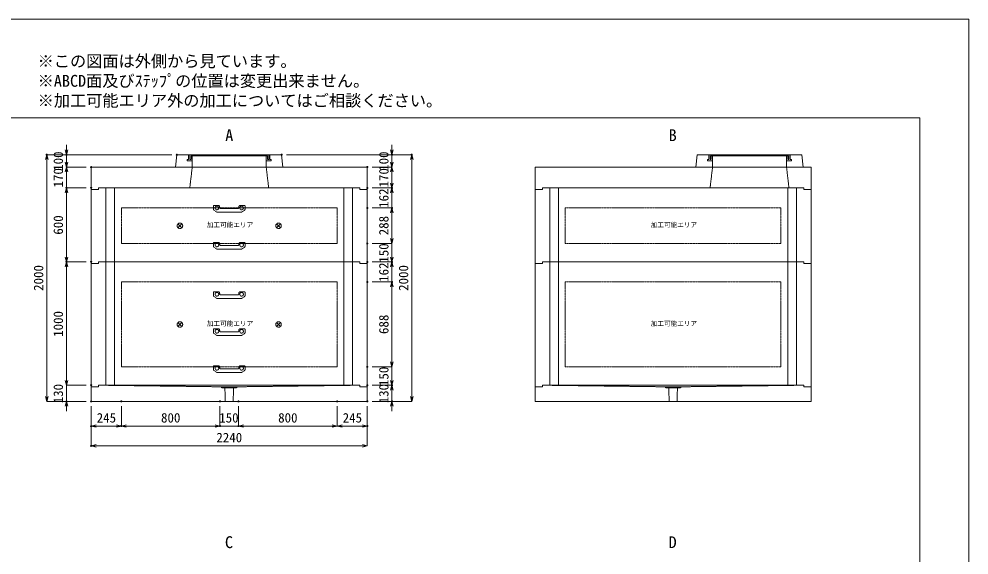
# Model space of a CAD drawing. Units: millimetres, scale not verified. Extents: x -5940 to 5940, y -4200 to 4200.
# Drawn here: x -1765 to 5940, y -146 to 4200 of the extents above; entities that cross this region are included whole.
import ezdxf
from ezdxf.enums import TextEntityAlignment as Align

# ---------------------------------------------------------------- set-up
doc = ezdxf.new("R2010")
doc.units = ezdxf.units.MM
doc.header["$LTSCALE"] = 20
doc.header["$PDMODE"] = 32
doc.header["$PDSIZE"] = 10
doc.linetypes.add('LONG_DASHED1', pattern=[7, 6, -1])
doc.linetypes.add('LONG_DOUBLE_CHAIN', pattern=[21.8, 18, -1, 0.6, -0.6, 0.6, -1])
for name, color, linetype, lineweight in [('0-0_D-TTL', 7, 'Continuous', 9), ('0-1_Defpoints', 7, 'Continuous', 9), ('0-3_D-TTL-TXT', 7, 'Continuous', 9), ('0-4_D-STR-TXT', 7, 'Continuous', 9), ('0-5_D-STR-DIM', 3, 'Continuous', 9), ('0-6_0', 7, 'Continuous', 9), ('0-7_D-STR', 7, 'Continuous', 9), ('0-9_D-STR-STR4', 134, 'LONG_DASHED1', 9), ('0-A_D-STR-STR3', 2, 'LONG_DASHED1', 9), ('0-B_D-STR-STR5', 1, 'LONG_DOUBLE_CHAIN', 9)]:
    doc.layers.add(name, color=color, linetype=linetype, lineweight=lineweight)
doc.styles.add('ＭＳ ゴシック', font='')
doc.styles.get('ＭＳ ゴシック').set_extended_font_data('MS Gothic')

# ---------------------------------------------------------------- blocks, each defined once
blk = doc.blocks.new('A$C4DE05FD1')
at = {"layer": '0-0_D-TTL', "color": 134}
for p, q in [((4000, 76000), (114800, 76000)), ((114800, 76000), (114800, 4000))]:
    blk.add_line(p, q, dxfattribs=at)
at = {"layer": '0-1_Defpoints', "color": 134}
for p, q in [((0, 84000), (118800, 84000)), ((118800, 84000), (118800, 0))]:
    blk.add_line(p, q, dxfattribs=at)
at = {"layer": '0-3_D-TTL-TXT', "style": 'ＭＳ ゴシック'}
for s, p in [('※この図面は外側から見ています。', (43260.9, 79815.7)), ('※ABCD面及びｽﾃｯﾌﾟの位置は変更出来ません。', (43260.9, 78215.7)), ('※加工可能エリア外の加工についてはご相談ください。', (43260.9, 76615.7))]:
    blk.add_text(s, height=962.2, dxfattribs=at).set_placement(p, align=Align.BOTTOM_LEFT)
blk = doc.blocks.new('_Open30')
at = {"layer": '0-6_0'}
blk.add_line((0, 0), (-20, 0), dxfattribs=at)
blk.add_lwpolyline([(-20, 5.36), (0, 0), (-20, -5.36)], dxfattribs=at)
blk = doc.blocks.new('A$C31CA379A')
at = {"layer": '0-4_D-STR-TXT', "style": 'ＭＳ ゴシック'}
for s, p in [('A', (-325.9, -2190.5)), ('B', (35638.6, -2190.5)), ('C', (-351.4, -35190.5)), ('D', (35638.6, -35190.5))]:
    blk.add_text(s, height=962.2, dxfattribs=at).set_placement(p, align=Align.BOTTOM_LEFT)
blk = doc.blocks.new('A$C17EB7B83')
at = {"layer": '0-7_D-STR'}
for p, q in [((-22400, 3400), (22400, 3400)), ((-22400, 3400), (-22400, -240)), ((22400, 3400), (22400, -240)), ((-21200, 0), (21200, 0))]:
    blk.add_line(p, q, dxfattribs=at)
at = {"layer": '0-7_D-STR', "linetype": 'LONG_DASHED1'}
for p, q in [((-6000, 3400), (-6400, 0)), ((6000, 3400), (6400, 0))]:
    blk.add_line(p, q, dxfattribs=at)
at = {"layer": '0-7_D-STR'}
for points in [[(-22400, -240), (-21200, -240), (-21200, 0)], [(22400, -240), (21200, -240), (21200, 0)]]:
    blk.add_lwpolyline(points, dxfattribs=at)
blk = doc.blocks.new('A$C576B1677')
at = {"layer": '0-7_D-STR'}
for p, q in [((-22400, 3400), (22400, 3400)), ((-22400, 3400), (-22400, -240)), ((22400, 3400), (22400, -240)), ((-21200, 0), (21200, 0))]:
    blk.add_line(p, q, dxfattribs=at)
at = {"layer": '0-7_D-STR', "linetype": 'LONG_DASHED1'}
for p, q in [((6400, 3400), (6000, 0)), ((18400, 3400), (18800, 0))]:
    blk.add_line(p, q, dxfattribs=at)
at = {"layer": '0-7_D-STR'}
for points in [[(-22400, -240), (-21200, -240), (-21200, 0)], [(22400, -240), (21200, -240), (21200, 0)]]:
    blk.add_lwpolyline(points, dxfattribs=at)
blk = doc.blocks.new('A$C019679C0')
at = {"layer": '0-7_D-STR'}
for p, q in [((-8700, 0), (-8500, 2000)), ((8500, 2000), (-8500, 2000)), ((8700, 0), (8500, 2000)), ((-8700, 0), (8700, 0))]:
    blk.add_line(p, q, dxfattribs=at)
at = {"layer": '0-7_D-STR', "linetype": 'LONG_DASHED1'}
for p, q in [((-6000, 0), (-6000, 1800)), ((6000, 1800), (6000, 0))]:
    blk.add_line(p, q, dxfattribs=at)
at = {"layer": '0-9_D-STR-STR4'}
for points in [[(-6600, 2000), (-6600, 1200), (-6800, 1200), (-6800, 1000), (-6000, 1000)], [(-6000, 1800), (-6200, 1800), (-6200, 1200), (-6400, 1200), (-6400, 2000)], [(-6000, 1800), (6000, 1800), (6200, 1800)], [(6600, 2000), (6600, 1200), (6800, 1200), (6800, 1000), (6000, 1000)], [(6200, 1800), (6200, 1200), (6400, 1200), (6400, 2000)]]:
    blk.add_lwpolyline(points, dxfattribs=at)
blk = doc.blocks.new('A$C539D7795')
at = {"layer": '0-7_D-STR'}
for p, q in [((-21200, -240), (-21200, 0)), ((21200, 0), (-21200, 0)), ((-22400, -240), (-21200, -240)), ((22400, -240), (22400, -2600))]:
    blk.add_line(p, q, dxfattribs=at)
at = {"layer": '0-7_D-STR', "linetype": 'LONG_DASHED1'}
for p, q in [((-1400, -240), (-20000, 0)), ((1400, -240), (20000, 0)), ((-1200, -420), (-1400, -240)), ((1400, -240), (-1400, -240)), ((1200, -420), (-1200, -420)), ((-635.4, -2600), (-705, -420)), ((635.4, -2600), (705, -420)), ((1200, -420), (1400, -240))]:
    blk.add_line(p, q, dxfattribs=at)
at = {"layer": '0-7_D-STR'}
for points in [[(22400, -240), (21200, -240), (21200, 0)], [(-22400, -240), (-22400, -2600), (22400, -2600)]]:
    blk.add_lwpolyline(points, dxfattribs=at)
blk = doc.blocks.new('A$C27844A11')
at = {"layer": '0-A_D-STR-STR3'}
for p, q in [((-2560, 1000), (-2560, 453.5)), ((-2515.5, 370.3), (-2060.4, 33.6)), ((-2460, 1100), (-1758.4, 1100)), ((1949.4, 0), (-1949.4, 0)), ((-1559.2, 917.4), (-1542, 721.3)), ((1442.4, 630), (-1442.4, 630)), ((1559.2, 917.4), (1542, 721.3)), ((2460, 1100), (1758.4, 1100)), ((2515.5, 370.3), (2060.4, 33.6)), ((2560, 1000), (2560, 453.5))]:
    blk.add_line(p, q, dxfattribs=at)
for centre in [(-2000, 700), (2000, 700)]:
    blk.add_circle(centre, 300, dxfattribs=at)
for centre, radius, start, end in [((-2460, 1000), 100, 90, 180), ((-2460, 453.5), 100, 180, 236.30993), ((-1949.4, 200), 200, 236.30993, 270), ((-1758.4, 900), 200, 5, 90), ((-1442.4, 730), 100, 185, 270), ((1442.4, 730), 100, 270, 355), ((1758.4, 900), 200, 90, 175), ((1949.4, 200), 200, 270, 303.69007), ((2460, 1000), 100, 0, 90), ((2460, 453.5), 100, 303.69007, 0)]:
    blk.add_arc(centre, radius, start, end, dxfattribs=at)
blk = doc.blocks.new('A$C35201968')
at = {"layer": '0-7_D-STR'}
for p, q in [((-21200, 0), (21200, 0)), ((-22400, -240), (-22400, -12240)), ((22400, -240), (22400, -12240)), ((-21200, -12000), (21200, -12000))]:
    blk.add_line(p, q, dxfattribs=at)
at = {"layer": '0-7_D-STR', "linetype": 'LONG_DASHED1'}
for p, q in [((-20000, -12000), (-20000, 0)), ((-18600, -12000), (-18600, 0)), ((18600, -12000), (18600, 0)), ((20000, -12000), (20000, 0))]:
    blk.add_line(p, q, dxfattribs=at)
at = {"layer": '0-7_D-STR'}
for points in [[(-22400, -240), (-21200, -240), (-21200, 0)], [(22400, -240), (21200, -240), (21200, 0)], [(-22400, -12240), (-21200, -12240), (-21200, -12000)], [(22400, -12240), (21200, -12240), (21200, -12000)]]:
    blk.add_lwpolyline(points, dxfattribs=at)
at = {"layer": '0-B_D-STR-STR5'}
for p, q in [((17500, -3240), (17500, -9000)), ((17500, -9000), (-17500, -9000))]:
    blk.add_line(p, q, dxfattribs=at)
blk.add_lwpolyline([(17500, -3240), (-17500, -3240), (-17500, -9000)], dxfattribs=at)
blk = doc.blocks.new('A$C6562612B')
at = {"layer": '0-7_D-STR'}
for p, q in [((-21200, 0), (21200, 0)), ((-22400, -240), (-22400, -20240)), ((22400, -240), (22400, -20240)), ((-21200, -20000), (21200, -20000))]:
    blk.add_line(p, q, dxfattribs=at)
at = {"layer": '0-7_D-STR', "linetype": 'LONG_DASHED1'}
for p, q in [((-20000, -20000), (-20000, 0)), ((-18600, -20000), (-18600, 0)), ((18600, -20000), (18600, 0)), ((20000, -20000), (20000, 0))]:
    blk.add_line(p, q, dxfattribs=at)
at = {"layer": '0-7_D-STR'}
for points in [[(-22400, -240), (-21200, -240), (-21200, 0)], [(22400, -240), (21200, -240), (21200, 0)], [(-22400, -20240), (-21200, -20240), (-21200, -20000)], [(22400, -20240), (21200, -20240), (21200, -20000)]]:
    blk.add_lwpolyline(points, dxfattribs=at)
at = {"layer": '0-B_D-STR-STR5'}
for p, q in [((17500, -3240), (17500, -17000)), ((17500, -17000), (-17500, -17000))]:
    blk.add_line(p, q, dxfattribs=at)
blk.add_lwpolyline([(17500, -3240), (-17500, -3240), (-17500, -17000)], dxfattribs=at)
blk = doc.blocks.new('A$C1C640AAB')
at = {"layer": '0-B_D-STR-STR5'}
for p, q in [((-318.2, -318.2), (318.2, 318.2)), ((-318.2, 318.2), (318.2, -318.2))]:
    blk.add_line(p, q, dxfattribs=at)
blk.add_circle((0, 0), 450, dxfattribs=at)
blk = doc.blocks.new('A$C57fcc191')
at = {"layer": '0-7_D-STR'}
blk.add_blockref('A$C35201968', (0, 0), dxfattribs=at)
at = {"layer": '0-B_D-STR-STR5'}
for p in [(-8000, -6140), (8000, -6140)]:
    blk.add_blockref('A$C1C640AAB', p, dxfattribs=at)
blk = doc.blocks.new('A$C1ce611dd')
at = {"layer": '0-7_D-STR'}
blk.add_blockref('A$C6562612B', (0, 0), dxfattribs=at)
at = {"layer": '0-B_D-STR-STR5'}
for p in [(-8000, -10140), (8000, -10140)]:
    blk.add_blockref('A$C1C640AAB', p, dxfattribs=at)

msp = doc.modelspace()

# ---------------------------------------------------------------- linework, layer by layer
at = {"layer": '0-1_Defpoints'}
for p in [(-1540, 3100), (-1380, 3100), (-485, 3100), (365, 3100), (1260, 3100), (1420, 3100), (-1180, 3000), (1060, 3000), (-1380, 2830), (-1380, 2830), (-1180, 2830), (-1180, 2830), (1060, 2830), (1260, 2830), (1060, 2668), (1260, 2668), (1060, 2380), (-1380, 2230), (-1180, 2230), (-1180, 2230), (1060, 2230), (1260, 2230), (1060, 2068), (1260, 2068), (1060, 1380), (-1180, 1230), (1060, 1230), (1260, 1230), (-1380, 1100), (-1180, 1100), (-1180, 1100), (-935, 1100), (-135, 1100), (15, 1100), (815, 1100), (1060, 1100), (1060, 1100), (1260, 1100), (-1180, 900), (-935, 900), (-135, 900), (15, 900), (1060, 900), (-1180, 740)]:
    msp.add_point(p, dxfattribs=at)
at = {"layer": '0-5_D-STR-DIM'}
for p, q in [((-1380, 3140), (-1380, 3180)), ((1260, 3140), (1260, 3180)), ((-525, 3100), (-1540, 3100)), ((-525, 3100), (-1380, 3100)), ((-1380, 3000), (-1380, 3100)), ((405, 3100), (1260, 3100)), ((405, 3100), (1420, 3100)), ((1260, 3000), (1260, 3100)), ((-1540, 1140), (-1540, 3060)), ((-1380, 3040), (-1380, 3080)), ((1260, 3040), (1260, 3080)), ((1420, 1140), (1420, 3060)), ((-1220, 3000), (-1380, 3000)), ((-1380, 3000), (-1380, 2830)), ((-1220, 3000), (-1380, 3000)), ((-1380, 2960), (-1380, 2920)), ((1100, 3000), (1260, 3000)), ((1100, 3000), (1260, 3000)), ((1260, 3000), (1260, 2830)), ((1260, 2960), (1260, 2920)), ((1260, 2870), (1260, 2910)), ((-1220, 2830), (-1380, 2830)), ((-1220, 2830), (-1380, 2830)), ((-1380, 2790), (-1380, 2750)), ((-1380, 2270), (-1380, 2790)), ((1100, 2830), (1260, 2830)), ((1100, 2830), (1260, 2830)), ((1260, 2668), (1260, 2830)), ((1260, 2790), (1260, 2750)), ((1100, 2668), (1260, 2668)), ((1100, 2668), (1260, 2668)), ((1260, 2628), (1260, 2588)), ((1260, 2420), (1260, 2628)), ((1260, 2420), (1260, 2460)), ((1100, 2380), (1260, 2380)), ((1100, 2380), (1260, 2380)), ((1260, 2380), (1260, 2230)), ((1260, 2270), (1260, 2310)), ((-1220, 2230), (-1380, 2230)), ((-1220, 2230), (-1380, 2230)), ((-1380, 1270), (-1380, 2190)), ((1100, 2230), (1260, 2230)), ((1100, 2230), (1260, 2230)), ((1260, 2068), (1260, 2230)), ((1260, 2190), (1260, 2150)), ((1100, 2068), (1260, 2068)), ((1100, 2068), (1260, 2068)), ((1260, 1420), (1260, 2028)), ((1260, 2028), (1260, 1988)), ((1260, 1420), (1260, 1460)), ((-1380, 1270), (-1380, 1310)), ((1100, 1380), (1260, 1380)), ((1100, 1380), (1260, 1380)), ((1260, 1380), (1260, 1230)), ((1260, 1270), (1260, 1310)), ((-1220, 1230), (-1380, 1230)), ((-1220, 1230), (-1380, 1230)), ((-1380, 1230), (-1380, 1100)), ((1100, 1230), (1260, 1230)), ((1100, 1230), (1260, 1230)), ((1260, 1230), (1260, 1100)), ((1260, 1190), (1260, 1150)), ((-1220, 1100), (-1540, 1100)), ((-1220, 1100), (-1380, 1100)), ((1100, 1100), (1260, 1100)), ((1100, 1100), (1420, 1100)), ((-1380, 1060), (-1380, 1020)), ((-1180, 1060), (-1180, 740)), ((-1180, 1060), (-1180, 900)), ((-935, 1060), (-935, 900)), ((-935, 1060), (-935, 900)), ((-135, 1060), (-135, 900)), ((-135, 1060), (-135, 900)), ((15, 1060), (15, 900)), ((15, 1060), (15, 900)), ((815, 1060), (815, 900)), ((815, 1060), (815, 900)), ((1060, 1060), (1060, 900)), ((1060, 1060), (1060, 740)), ((1260, 1060), (1260, 1020)), ((-975, 900), (-1140, 900)), ((-175, 900), (-895, 900)), ((-175, 900), (-215, 900)), ((15, 900), (-135, 900)), ((775, 900), (55, 900)), ((55, 900), (95, 900)), ((855, 900), (1020, 900)), ((1020, 740), (-1140, 740))]:
    msp.add_line(p, q, dxfattribs=at)

# ---------------------------------------------------------------- block references
at = {"layer": '0-0_D-TTL', "xscale": 0.1, "yscale": 0.1}
msp.add_blockref('A$C4DE05FD1', (-5940, -4200), dxfattribs=at)
at = {"layer": '0-4_D-STR-TXT', "xscale": 0.1, "yscale": 0.1}
msp.add_blockref('A$C31CA379A', (-60, 3400), dxfattribs=at)
at = {"layer": '0-5_D-STR-DIM', "xscale": 2, "yscale": 2}
for p, rotation in [((-1540, 3100), 90), ((-1380, 3100), 270), ((1260, 3100), 270), ((1420, 3100), 90), ((-1380, 3000), 270), ((1260, 3000), 270), ((-1380, 3000), 90), ((1260, 3000), 90), ((1260, 2830), 270), ((-1380, 2830), 90), ((-1380, 2830), 90), ((1260, 2830), 90), ((1260, 2668), 90), ((1260, 2668), 90), ((1260, 2380), 270), ((1260, 2380), 270), ((-1380, 2230), 270), ((1260, 2230), 270), ((-1380, 2230), 90), ((1260, 2230), 90), ((1260, 2068), 90), ((1260, 2068), 90), ((1260, 1380), 270), ((1260, 1380), 270), ((-1380, 1230), 270), ((-1380, 1230), 270), ((1260, 1230), 270), ((1260, 1230), 90), ((-1540, 1100), 270), ((-1380, 1100), 90), ((1260, 1100), 90), ((1420, 1100), 270), ((-1180, 900), 180), ((-935, 900), 180), ((15, 900), 180), ((15, 900), 180), ((815, 900), 180), ((-1180, 740), 180)]:
    msp.add_blockref('_Open30', p, dxfattribs=dict(at, rotation=rotation))
at = {"layer": '0-5_D-STR-DIM'}
for name, p, xscale, yscale in [('A$C539D7795', (-60, 1230), 0.05, 0.05), ('A$C539D7795', (3540, 1230), 0.05, 0.05), ('_Open30', (-935, 900), 2, 2), ('_Open30', (-135, 900), 2, 2), ('_Open30', (-135, 900), 2, 2), ('_Open30', (815, 900), 2, 2), ('_Open30', (1060, 900), 2, 2), ('_Open30', (1060, 740), 2, 2)]:
    msp.add_blockref(name, p, dxfattribs=dict(at, xscale=xscale, yscale=yscale))
at = {"layer": '0-7_D-STR', "xscale": 0.05, "yscale": 0.05}
for name, p in [('A$C019679C0', (-60, 3000)), ('A$C019679C0', (4160, 3000)), ('A$C17EB7B83', (-60, 2830)), ('A$C576B1677', (3540, 2830)), ('A$C57fcc191', (-60, 2830)), ('A$C35201968', (3540, 2830)), ('A$C1ce611dd', (-60, 2230)), ('A$C6562612B', (3540, 2230))]:
    msp.add_blockref(name, p, dxfattribs=at)
at = {"layer": '0-A_D-STR-STR3', "xscale": 0.05, "yscale": 0.05}
for p in [(-60, 2633), (-60, 2333), (-60, 1933), (-60, 1633), (-60, 1333)]:
    msp.add_blockref('A$C27844A11', p, dxfattribs=at)

# ---------------------------------------------------------------- texts
at = {"layer": '0-5_D-STR-DIM', "style": 'ＭＳ ゴシック'}
for s, p in [('100', (-1385.2, 2968.96)), ('100', (1254.8, 2968.96)), ('170', (-1385.2, 2833.96)), ('170', (1254.8, 2833.96)), ('162', (1254.8, 2668.8)), ('600', (-1385.2, 2451.2)), ('288', (1254.8, 2446.2)), ('150', (1254.8, 2223.96)), ('2000', (-1545.2, 1995.6)), ('162', (1254.8, 2068.8)), ('2000', (1414.8, 1995.6)), ('1000', (-1385.2, 1622.96)), ('688', (1254.8, 1645.8)), ('150', (1254.8, 1223.96)), ('130', (-1385.2, 1083.96)), ('130', (1254.8, 1083.96))]:
    msp.add_text(s, height=76.98, rotation=90, dxfattribs=at).set_placement(p, align=Align.BOTTOM_LEFT)
for s, p in [('245', (-1134.86, 905.2)), ('800', (-613.2, 905.2)), ('150', (-141.04, 905.2)), ('800', (336.8, 905.2)), ('245', (860.14, 905.2)), ('2240', (-164.4, 745.2))]:
    msp.add_text(s, height=76.98, dxfattribs=at).set_placement(p, align=Align.BOTTOM_LEFT)
at = {"layer": '0-B_D-STR-STR5', "style": 'ＭＳ ゴシック'}
for p in [(-241.7, 2499.98), (3358.3, 2499.98), (-241.7, 1699.98), (3358.3, 1699.98)]:
    msp.add_text('加工可能エリア', height=38.42, dxfattribs=at).set_placement(p, align=Align.BOTTOM_LEFT)

doc.saveas('drawing.dxf')
